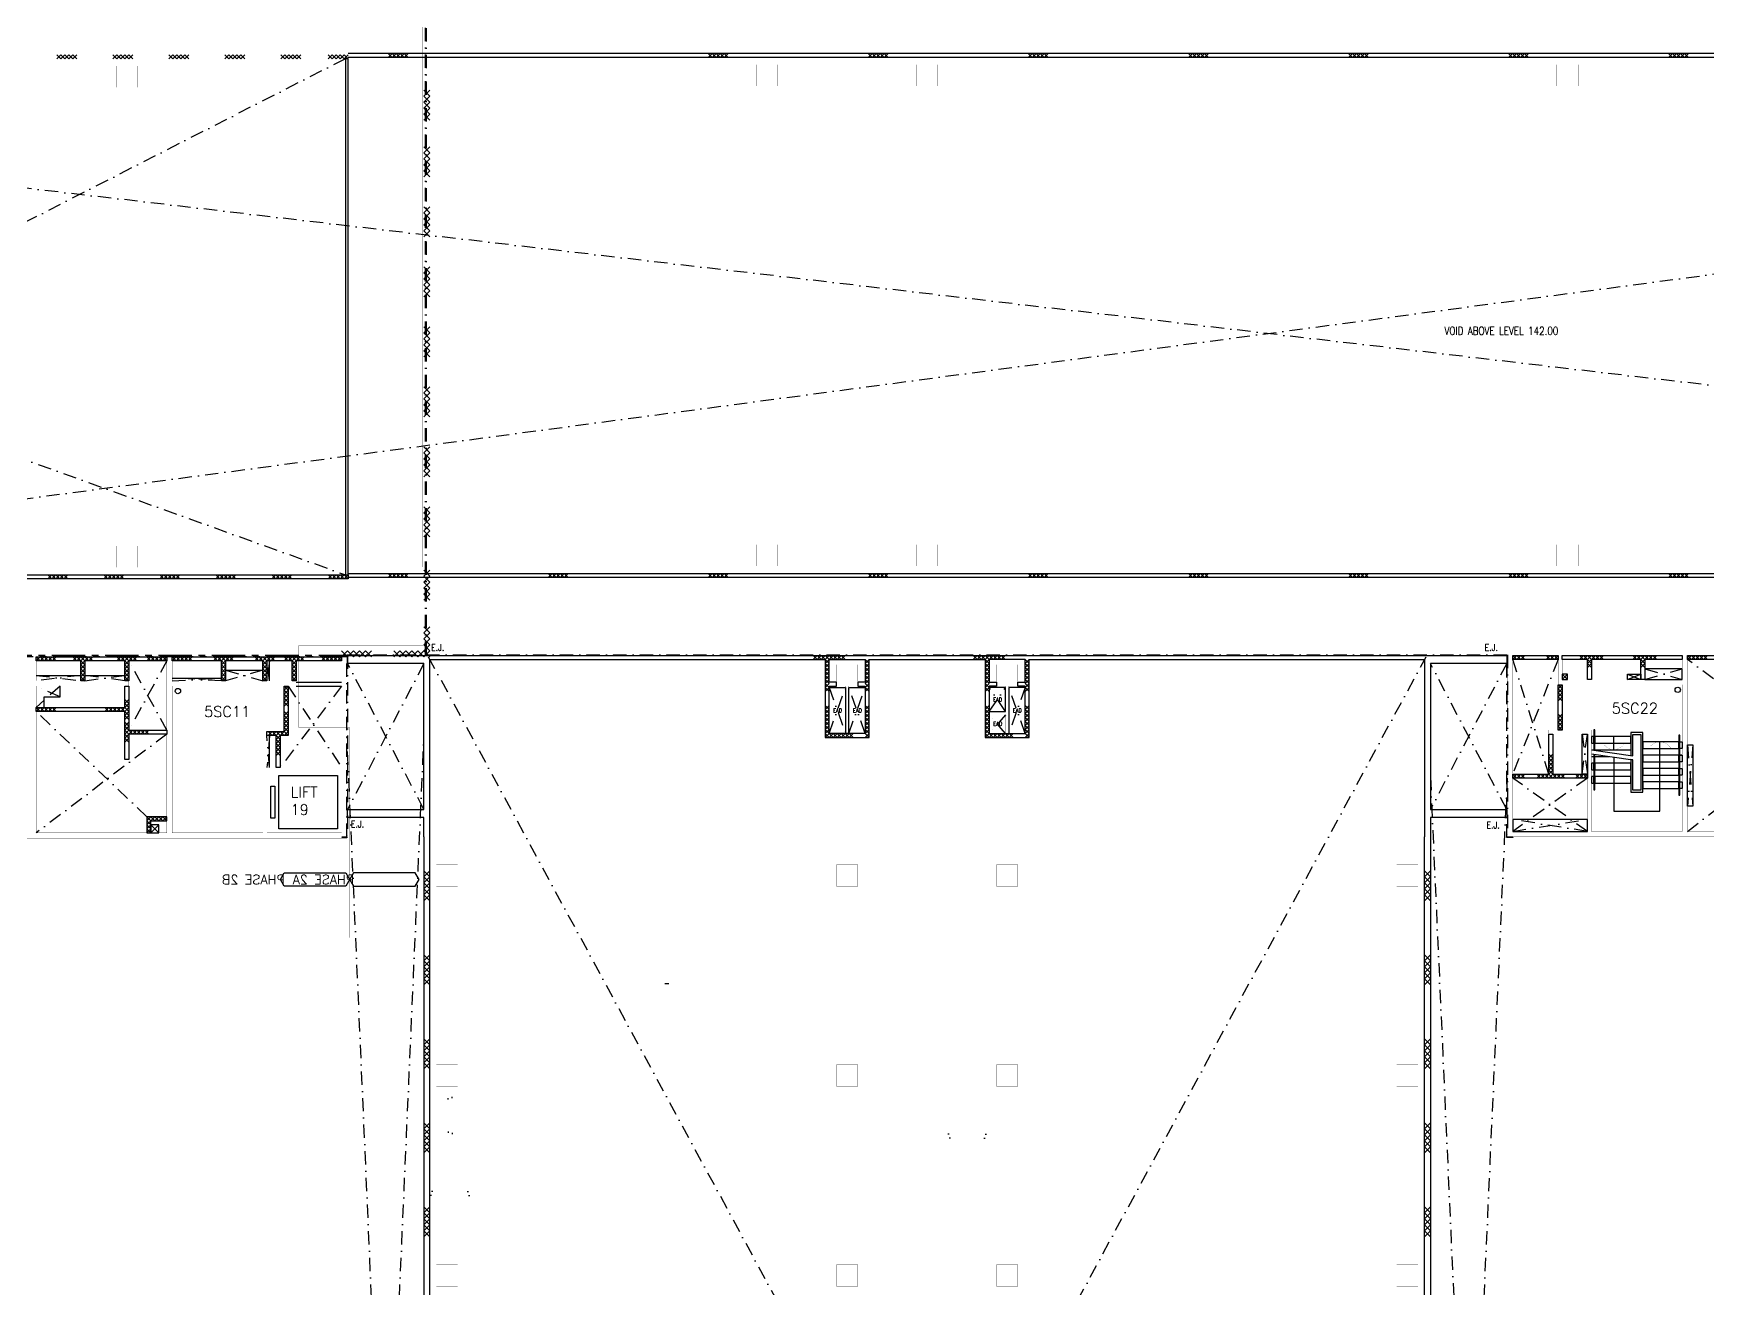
# Model space of a CAD drawing. Extents: x -68523 to 336700, y -113452 to 119396.
# Drawn here: x 74500 to 137250, y -66489 to -19430 of the extents above; entities that cross this region are included whole.
import ezdxf

# ---------------------------------------------------------------- set-up
doc = ezdxf.new("R2010")
doc.units = 0
doc.header["$LTSCALE"] = 1000
doc.header["$MEASUREMENT"] = 0
for name, pattern in [('s4144a$0$CENTER', [2, 1.25, -0.25, 0.25, -0.25]), ('s4144a$0$DASHDOT', [1, 0.5, -0.25, 0, -0.25]), ('s5144a$0$CENTER', [2, 1.25, -0.25, 0.25, -0.25]), ('s5144a$0$DASHDOT', [1, 0.5, -0.25, 0, -0.25])]:
    doc.linetypes.add(name, pattern=pattern)
doc.layers.get('0').update_dxf_attribs({"linetype": 'CONTINUOUS'})
for name, color, linetype in [('s4144a$0$11', 14, 'CONTINUOUS'), ('s4144a$0$22', 7, 'CONTINUOUS'), ('s4144a$0$23', 7, 'CONTINUOUS'), ('s4144a$0$42', 7, 'CONTINUOUS'), ('s4144a$0$48', 2, 'CONTINUOUS'), ('s4144a$0$56', 7, 'CONTINUOUS'), ('s4144a$0$6', 7, 'CONTINUOUS'), ('s4144a$0$7', 7, 'CONTINUOUS'), ('s4144a$0$ROOM-NO', 4, 'CONTINUOUS'), ('s5144a$0$11', 14, 'CONTINUOUS'), ('s5144a$0$17', 14, 'CONTINUOUS'), ('s5144a$0$20', 7, 'CONTINUOUS'), ('s5144a$0$21', 2, 'CONTINUOUS'), ('s5144a$0$22', 7, 'CONTINUOUS'), ('s5144a$0$25', 7, 'CONTINUOUS'), ('s5144a$0$48', 2, 'CONTINUOUS'), ('s5144a$0$56', 7, 'CONTINUOUS'), ('s5144a$0$6', 7, 'CONTINUOUS'), ('s5144a$0$9', 7, 'CONTINUOUS'), ('s5144a$0$ROOM-NO', 4, 'CONTINUOUS')]:
    doc.layers.add(name, color=color, linetype=linetype)
doc.styles.add('s4144a$0$STANDARD', font='SIMPLEX')
doc.styles.add('s5144a$0$STANDARD', font='SIMPLEX')

# ---------------------------------------------------------------- blocks, each defined once
blk = doc.blocks.new('s5144a$0$CHAT15')
at = {"layer": 's5144a$0$22', "color": 14, "linetype": 'Continuous'}
for points in [[(0, 0), (0.15, 0.15), (0.3, 0), (0.45, 0.15), (0.6, 0), (0.75, 0.15)], [(0, 0.15), (0.15, 0), (0.3, 0.15), (0.45, 0), (0.6, 0.15), (0.75, 0)]]:
    blk.add_lwpolyline(points, dxfattribs=at)
blk = doc.blocks.new('s5144a$0$HAT15')
at = {"layer": 's5144a$0$22', "color": 14, "linetype": 'Continuous'}
for p, q in [((0, 0), (0.15, 0.15)), ((0, 0.15), (0.15, 0))]:
    blk.add_line(p, q, dxfattribs=at)
blk = doc.blocks.new('s5144a$0$PHASE2')
at = {"color": 1, "linetype": 'Continuous'}
blk.add_lwpolyline([(-2.6001, 0), (-2.4558, 0.25), (-0.1444, 0.25), (0.1443, -0.25), (2.4556, -0.25), (2.5999, 0), (2.4556, 0.25), (0.1443, 0.25), (-0.1444, -0.25), (-2.4558, -0.25)], close=True, dxfattribs=at)
at = {"color": 1, "linetype": 'Continuous', "style": 's5144a$0$STANDARD'}
for s, p in [('PHASE 2A', (-0.1702, -0.175)), ('PHASE 2B', (2.4297, -0.175))]:
    blk.add_text(s, height=0.35, dxfattribs=at).set_placement(p)
blk = doc.blocks.new('s5144a$0$ARROW')
at = {"layer": 's5144a$0$25', "color": 10, "linetype": 'Continuous', "const_width": 0.005}
blk.add_lwpolyline([(-0.433, 0.25, 0.071801), (-0.238084, 0.077755, 0.141961), (0, 0, 0.141961), (0.238084, 0.077755, 0.071801), (0.433, 0.25)], format="xyb", dxfattribs=at)
blk = doc.blocks.new('s5144a$0$H1200')
at = {"layer": 's5144a$0$22', "color": 14, "linetype": 'Continuous'}
for points in [[(0, 0), (0.15, 0.15), (0.3, 0), (0.45, 0.15), (0.6, 0), (0.75, 0.15), (0.9, 0), (1.05, 0.15), (1.2, 0)], [(0, 0.15), (0.15, 0), (0.3, 0.15), (0.45, 0), (0.6, 0.15), (0.75, 0), (0.9, 0.15), (1.05, 0), (1.2, 0.15)]]:
    blk.add_lwpolyline(points, dxfattribs=at)
blk = doc.blocks.new('s5144a$0$H900')
at = {"layer": 's5144a$0$22', "color": 14, "linetype": 'Continuous'}
for points in [[(0, 0), (0.15, 0.15), (0.3, 0), (0.45, 0.15), (0.6, 0), (0.75, 0.15), (0.9, 0)], [(0, 0.15), (0.15, 0), (0.3, 0.15), (0.45, 0), (0.6, 0.15), (0.75, 0), (0.9, 0.15)]]:
    blk.add_lwpolyline(points, dxfattribs=at)
blk = doc.blocks.new('s5144a')
for p, q in [((98320.9997, -55061.002), (98171, -55061.002)), ((90050.0003, -59399.9998), (90050.0003, -59349.9999)), ((90200, -59349.9999), (90200, -59300)), ((90050.0003, -60599.9974), (90050.0003, -60649.9973)), ((90200, -60649.9973), (90200, -60699.9972)), ((108824.9999, -60700), (108775, -60700)), ((108874.9998, -60849.9997), (108824.9999, -60849.9997)), ((110124.9973, -60849.9997), (110174.9972, -60849.9997)), ((110174.9972, -60700), (110224.9971, -60700)), ((89413.7266, -63000), (89362.00255, -63000)), ((89465.45065, -62844.82785), (89413.7266, -62844.82785)), ((90758.5519, -62844.82785), (90810.27595, -62844.82785)), ((90810.27595, -63000), (90862, -63000))]:
    blk.add_line(p, q)
at = {"color": 1, "linetype": 's5144a$0$CENTER', "const_width": 10}
blk.add_lwpolyline([(86349.9, -53336.9), (86349.9, -45449.9), (84449.9, -45449.9), (84449.9, -42374.9), (89100, -42375), (89096.1, -17850.2)], dxfattribs=at)
blk.add_lwpolyline([(86349.9, -53336.9), (86349.9, -45449.9), (84449.9, -45449.9), (84449.9, -42374.9), (89100, -42375), (89096.1, -17850.2)], dxfattribs=at)
at = {"layer": 's5144a$0$11', "color": 14, "linetype": 's5144a$0$DASHDOT'}
for p, q in [((89136.8, -48524.9), (86274.9, -43049.9)), ((89137, -43049.9), (86275, -48524.9)), ((129725, -43050), (126863, -48525)), ((129724.9, -48525), (126863, -43050)), ((131650, -42900), (129950, -47200)), ((131300, -47200), (129950, -42900)), ((134900, -43250), (136300, -43650)), ((134900, -43650), (136300, -43250)), ((143900, -48400), (136500, -42900)), ((136500, -49350), (144800, -42900)), ((132550, -45700), (132750, -47200)), ((132550, -47200), (132750, -45700)), ((136700.1, -46097.6), (136500, -48400)), ((136500, -46100), (136700, -48400)), ((132750, -47350), (129950, -49350)), ((132750, -49350), (129950, -47350)), ((129950, -49350), (132750, -48900)), ((132750, -49350), (129950, -48900))]:
    blk.add_line(p, q, dxfattribs=at)
at = {"layer": 's5144a$0$11', "color": 2, "linetype": 's5144a$0$DASHDOT'}
for p, q in [((132000, -43450), (131800, -43650)), ((131800, -43450), (132000, -43650)), ((134250, -43650), (134750, -43450)), ((134250, -43450), (134750, -43650))]:
    blk.add_line(p, q, dxfattribs=at)
at = {"layer": 's5144a$0$11', "color": 14, "linetype": 'Continuous', "const_width": 5}
blk.add_lwpolyline([(158250, -49550), (129749.8, -49550), (129750, -42750), (129950, -42750), (129950, -49350), (132750, -49350), (132750, -45700), (131300, -45700), (131300, -45550), (132900, -45550), (132900, -49350), (136300, -49350), (136300, -43850), (131650, -43850), (131650, -42750), (131800, -42750), (131800, -43650), (136300, -43650), (136300, -42750), (136500, -42750), (136500, -49350), (144800, -49350)], dxfattribs=at)
at = {"layer": 's5144a$0$11', "color": 14, "linetype": 'Continuous'}
for points in [[(129950, -42750), (131650, -42750), (131650, -42900), (129950, -42900)], [(131800, -42750), (136300, -42750), (136300, -42900), (134900, -42900), (134900, -43650), (134750, -43650), (134750, -42900), (132900, -42900), (132900, -43650), (132750, -43650), (132750, -42900), (131800, -42900)], [(136500, -42750), (144800, -42750), (144800, -42900), (136500, -42900)], [(131650, -43850), (131800, -43850), (131800, -45550), (131650, -45550)], [(129950, -47200), (131300, -47200), (131300, -45700), (131450, -45700), (131450, -47200), (132750, -47200), (132750, -47350), (129950, -47350)]]:
    blk.add_lwpolyline(points, close=True, dxfattribs=at)
at = {"layer": 's5144a$0$11', "color": 2, "linetype": 'Continuous'}
for points in [[(134900, -43650), (136300, -43650), (136300, -43250), (134900, -43250)], [(131800, -43650), (132000, -43650), (132000, -43450), (131800, -43450)], [(134750, -43650), (134250, -43650), (134250, -43450), (134750, -43450)], [(132750, -47200), (132550, -47200), (132550, -45700), (132750, -45700)], [(136700, -48400), (136500, -48400), (136500, -46100), (136700, -46100)], [(129950, -49350), (132750, -49350), (132750, -48900), (129950, -48900)]]:
    blk.add_lwpolyline(points, close=True, dxfattribs=at)
at = {"layer": 's5144a$0$17', "color": 14, "linetype": 's5144a$0$DASHDOT'}
for p, q in [((89300, -42800), (126638, -111800)), ((89362, -111800), (126700, -42800)), ((89137, -111800), (86250, -45800)), ((86250.2, -111800), (89137, -45800)), ((126863, -47300), (129750, -111800)), ((126863, -111800), (129750, -47300))]:
    blk.add_line(p, q, dxfattribs=at)
at = {"layer": 's5144a$0$20', "linetype": 'Continuous'}
blk.add_line((198775, -39825), (86290, -39825), dxfattribs=at)
at = {"layer": 's5144a$0$20', "color": 3, "linetype": 's5144a$0$DASHDOT'}
for p, q in [((104325, -45675), (104937.5, -43950)), ((104325, -43950), (104937.5, -45675)), ((105062.5, -45675), (105675, -43950)), ((105675, -45675), (105062.5, -43950)), ((110937.5, -44850), (110325, -43950)), ((110325, -44850), (110937.5, -43950)), ((111675, -45675), (111062.5, -43950)), ((111675, -43950), (111062.5, -45675)), ((110937.5, -45675), (110325, -44975)), ((110937.5, -44975), (110325, -45675))]:
    blk.add_line(p, q, dxfattribs=at)
at = {"layer": 's5144a$0$20', "linetype": 'Continuous'}
for points in [[(86290, -39675), (197600, -39675), (197600, -39400), (197750, -39400), (197750, -39675), (198550, -39675), (198550.3, -20325), (86290.1, -20325)], [(198775, -39825), (198775, -20175), (198550, -20175), (198550, -20175), (86290.1, -20175)]]:
    blk.add_lwpolyline(points, dxfattribs=at)
at = {"layer": 's5144a$0$20', "color": 3, "linetype": 'Continuous'}
for points in [[(89137, -49550), (89137, -48825), (86275, -48825), (86275, -48525), (89137, -48525), (89137, -43049.9), (86274.9, -43049.9), (86274.9, -42750), (129725, -42750), (129725, -43050), (126863, -43050), (126863, -48525), (129724.9, -48525), (129724.9, -48825), (126863, -48825), (126863, -49550)], [(89362, -49550), (89362, -42900), (104175, -42900), (104175, -45825), (105825, -45825), (105825, -42900), (110175, -42900), (110174.9, -45824.9), (111824.9, -45824.9), (111825, -42900), (126638, -42900), (126638, -49550)]]:
    blk.add_lwpolyline(points, dxfattribs=at)
for points in [[(105675, -45675), (104325, -45675), (104325, -43900), (104600, -43900), (104600, -43750), (104325, -43750), (104325, -42900), (105675, -42900), (105675, -43750), (105400, -43750), (105400, -43900), (105675, -43900)], [(110324.9, -45674.9), (111675, -45674.9), (111675, -43900), (111400, -43900), (111400, -43750), (111675, -43750), (111675, -42900), (110324.9, -42900), (110325, -43750), (110600, -43750), (110600, -43900), (110325, -43900)]]:
    blk.add_lwpolyline(points, close=True, dxfattribs=at)
at = {"layer": 's5144a$0$20', "color": 2, "linetype": 'Continuous', "const_width": 5}
blk.add_lwpolyline([(104937.5, -45675), (105062.5, -45675), (105062.5, -43900), (104937.5, -43900)], close=True, dxfattribs=at)
at = {"layer": 's5144a$0$20', "color": 3, "linetype": 'Continuous', "const_width": 5}
blk.add_lwpolyline([(111062.5, -45675), (110937.5, -45675), (110937.5, -44975), (110325, -44975), (110325, -44850), (110937.5, -44850), (110937.5, -43900), (111062.5, -43900)], close=True, dxfattribs=at)
for points in [[(86100.2, -72749.8), (86100.2, -49550)], [(86250.2, -72749.8), (86250.2, -49550)], [(129749.8, -72749.8), (129749.8, -49550)], [(129899.8, -72749.8), (129899.8, -49550)]]:
    blk.add_lwpolyline(points, dxfattribs=at)
at = {"layer": 's5144a$0$20', "color": 14, "linetype": 'Continuous'}
for points in [[(89137, -49550), (89137, -111800), (89362, -111800), (89362, -49550)], [(126863, -49550), (126863, -111800), (126638, -111800), (126638, -49550)]]:
    blk.add_lwpolyline(points, dxfattribs=at)
at = {"layer": 's5144a$0$25', "color": 10, "linetype": 'Continuous'}
for p, q in [((133740.6, -46285), (133740.6, -45785)), ((132900.8, -46285), (132990.8, -46285)), ((132900.8, -46285), (134450.4, -46515.6)), ((133030.8, -46285), (134375.3, -46285)), ((132900, -46436.6), (134450.4, -46667.4)), ((132900.8, -46535), (132990.8, -46535)), ((133030.8, -46535), (133561, -46535)), ((136300, -46485), (136210, -46485)), ((136300, -46735), (136210, -46735))]:
    blk.add_line(p, q, dxfattribs=at)
at = {"layer": 's5144a$0$25', "color": 2, "linetype": 'Continuous'}
for points in [[(104325, -43950), (104937.5, -43950), (104937.5, -45675), (104325, -45675)], [(105062.5, -43950), (105675, -43950), (105675, -45675), (105062.5, -45675)], [(110937.5, -43950), (110325, -43950), (110325, -44850), (110937.5, -44850)], [(111675, -43950), (111062.5, -43950), (111062.5, -45675), (111675, -45675)]]:
    blk.add_lwpolyline(points, close=True, dxfattribs=at)
at = {"layer": 's5144a$0$25', "color": 10, "linetype": 'Continuous'}
for points in [[(132900.8, -46035), (132990.8, -46035), (132990.8, -45785), (132900.8, -45785)], [(133030.8, -46035), (134375.4, -46035), (134375.4, -45785), (133030.8, -45785)], [(134375.4, -46504.4), (134450.4, -46515.6), (134450, -45720), (134750.4, -45720), (134750.4, -47800), (134450.4, -47800), (134450.4, -46667.4), (134375.4, -46656.2), (134375.4, -47875), (134825.4, -47875), (134825.4, -45645), (134375, -45645)], [(136210, -45735), (136170, -45735), (136170, -47985), (136210, -47985)], [(134825.4, -46235), (136170, -46235), (136170, -45985), (134825.4, -45985)], [(136300, -46235), (136210, -46235), (136210, -45985), (136300, -45985)], [(132900.8, -47035), (132990.8, -47035), (132990.8, -46785), (132900.8, -46785)], [(133030.8, -47035), (134375.4, -47035), (134375.4, -46785), (133030.8, -46785)], [(134825.4, -46735), (136170, -46735), (136170, -46485), (134825.4, -46485)], [(134825.4, -47235), (136170, -47235), (136170, -46985), (134825.4, -46985)], [(136300, -46735), (136210, -46735), (136210, -46485), (136300, -46485)], [(136300, -47235), (136210, -47235), (136210, -46985), (136300, -46985)], [(132900.8, -47535), (132990.8, -47535), (132990.8, -47285), (132900.8, -47285)], [(133030.8, -47535), (134375.4, -47535), (134375.4, -47285), (133030.8, -47285)], [(134825.4, -47735), (136170, -47735), (136170, -47485), (134825.4, -47485)], [(136300, -47735), (136210, -47735), (136210, -47485), (136300, -47485)]]:
    blk.add_lwpolyline(points, close=True, dxfattribs=at)
for points in [[(133030.8, -46305), (133030.8, -45535), (132990.8, -45535), (132990.8, -46298.8)], [(133740.6, -46561.7), (133740.6, -48585), (135460.2, -48585), (135460.2, -45985)], [(132990.8, -46450.6), (132990.8, -47785), (133030, -47785), (133030, -46456.6)]]:
    blk.add_lwpolyline(points, dxfattribs=at)
at = {"layer": 's5144a$0$48', "color": 14, "linetype": 's5144a$0$DASHDOT'}
for p, q in [((197600, -39675), (32325.1, -20325)), ((53175, -39675), (198550.3, -20325))]:
    blk.add_line(p, q, dxfattribs=at)
at = {"layer": 's5144a$0$56', "color": 1, "linetype": 'Continuous'}
blk.add_circle((136133.1, -44041.7), 100, dxfattribs=at)
at = {"layer": 's5144a$0$6', "color": 2, "linetype": 'Continuous', "const_width": 5}
for points in [[(89600.1, -21399.9), (90400.1, -21399.9), (90400.1, -20599.9), (89600.1, -20599.9)], [(95600.1, -21399.9), (96400.1, -21399.9), (96400.1, -20599.9), (95600.1, -20599.9)], [(101600.1, -21399.9), (102400.1, -21399.9), (102400.1, -20599.9), (101600.1, -20599.9)], [(107600.1, -21399.9), (108400.1, -21399.9), (108400.1, -20599.9), (107600.1, -20599.9)], [(113600.1, -21399.9), (114400.1, -21399.9), (114400.1, -20599.9), (113600.1, -20599.9)], [(119600.1, -21399.9), (120400.1, -21399.9), (120400.1, -20599.9), (119600.1, -20599.9)], [(125600.1, -21399.9), (126400.1, -21399.9), (126400.1, -20599.9), (125600.1, -20599.9)], [(131600.1, -21399.9), (132400.1, -21399.9), (132400.1, -20599.9), (131600.1, -20599.9)], [(89600.1, -39399.9), (90400.1, -39399.9), (90400.1, -38599.9), (89600.1, -38599.9)], [(89600.1, -39449.9015), (90400.1, -39449.9015), (90400.1, -38649.9015), (89600.1, -38649.9015)], [(95600.1, -39399.9), (96400.1, -39399.9), (96400.1, -38599.9), (95600.1, -38599.9)], [(101600.1, -39399.9), (102400.1, -39399.9), (102400.1, -38599.9), (101600.1, -38599.9)], [(107600.1, -39399.9), (108400.1, -39399.9), (108400.1, -38599.9), (107600.1, -38599.9)], [(113600.1, -39399.9), (114400.1, -39399.9), (114400.1, -38599.9), (113600.1, -38599.9)], [(119600.1, -39399.9), (120400.1, -39399.9), (120400.1, -38599.9), (119600.1, -38599.9)], [(125600.1, -39399.9), (126400.1, -39399.9), (126400.1, -38599.9), (125600.1, -38599.9)], [(131600.1, -39399.9), (132400.1, -39399.9), (132400.1, -38599.9), (131600.1, -38599.9)]]:
    blk.add_lwpolyline(points, close=True, dxfattribs=at)
at = {"layer": 's5144a$0$6', "color": 3, "linetype": 'Continuous', "const_width": 5}
for points in [[(89600, -43900), (90400, -43900), (90400, -43100), (89600, -43100)], [(104600, -43900), (105400, -43900), (105400, -43100), (104600, -43100)], [(110600, -43900), (111400, -43900), (111400, -43100), (110600, -43100)], [(125600, -43900), (126400, -43900), (126400, -43100), (125600, -43100)], [(89600, -51400), (90400, -51400), (90400, -50600), (89600, -50600)], [(104600, -51400), (105400, -51400), (105400, -50600), (104600, -50600)], [(110600, -51400), (111400, -51400), (111400, -50600), (110600, -50600)], [(125600, -51400), (126400, -51400), (126400, -50600), (125600, -50600)], [(89600, -58900), (90400, -58900), (90400, -58100), (89600, -58100)], [(104600, -58900), (105400, -58900), (105400, -58100), (104600, -58100)], [(110600, -58900), (111400, -58900), (111400, -58100), (110600, -58100)], [(125600, -58900), (126400, -58900), (126400, -58100), (125600, -58100)], [(89600, -66400), (90400, -66400), (90400, -65600), (89600, -65600)], [(104600, -66400), (105400, -66400), (105400, -65600), (104600, -65600)], [(110600, -66400), (111400, -66400), (111400, -65600), (110600, -65600)], [(125600, -66400), (126400, -66400), (126400, -65600), (125600, -65600)]]:
    blk.add_lwpolyline(points, close=True, dxfattribs=at)
at = {"layer": 's5144a$0$9', "color": 1, "linetype": 's5144a$0$DASHDOT'}
for points in [[(89200, -42725), (89200, -18049.9), (89225, -18049.9), (89225, -18199.9), (126775, -18200), (126775, -18050), (126800.3, -18050), (126800.3, -18224.8), (89225, -18224.9), (89225, -42725)], [(89225, -42725), (129749.8, -42725), (129749.8, -49550), (129949.8, -49550), (129949.8, -49575), (129724.8, -49575), (129724.8, -42750), (86275, -42750), (86275, -49575), (86075, -49575), (86075, -49550), (86249.9, -49550), (86249.9, -42725), (89200, -42725)]]:
    blk.add_lwpolyline(points, dxfattribs=at)
at = {"xscale": 999.9979999999999, "yscale": 999.9979999999999, "zscale": 1000}
for name, p in [('s5144a$0$CHAT15', (87790, -20325)), ('s5144a$0$CHAT15', (87790, -20325)), ('s5144a$0$CHAT15', (99790, -20325)), ('s5144a$0$CHAT15', (99790, -20325)), ('s5144a$0$CHAT15', (105790, -20325)), ('s5144a$0$CHAT15', (105790, -20325)), ('s5144a$0$CHAT15', (111790, -20325)), ('s5144a$0$CHAT15', (111790, -20325)), ('s5144a$0$CHAT15', (117790, -20325)), ('s5144a$0$CHAT15', (117790, -20325)), ('s5144a$0$CHAT15', (123790, -20325)), ('s5144a$0$CHAT15', (123790, -20325)), ('s5144a$0$CHAT15', (129790, -20325)), ('s5144a$0$CHAT15', (129790, -20325)), ('s5144a$0$CHAT15', (135790, -20325)), ('s5144a$0$CHAT15', (135790, -20325)), ('s5144a$0$CHAT15', (87790, -39825)), ('s5144a$0$CHAT15', (87790, -39825)), ('s5144a$0$CHAT15', (93790, -39825)), ('s5144a$0$CHAT15', (93790, -39825)), ('s5144a$0$CHAT15', (99790, -39825)), ('s5144a$0$CHAT15', (99790, -39825)), ('s5144a$0$CHAT15', (105790, -39825)), ('s5144a$0$CHAT15', (105790, -39825)), ('s5144a$0$CHAT15', (111790, -39825)), ('s5144a$0$CHAT15', (111790, -39825)), ('s5144a$0$CHAT15', (117790, -39825)), ('s5144a$0$CHAT15', (117790, -39825)), ('s5144a$0$CHAT15', (123790, -39825)), ('s5144a$0$CHAT15', (123790, -39825)), ('s5144a$0$CHAT15', (129790, -39825)), ('s5144a$0$CHAT15', (129790, -39825)), ('s5144a$0$CHAT15', (135790, -39825)), ('s5144a$0$CHAT15', (135790, -39825)), ('s5144a$0$H1200', (103725, -42900)), ('s5144a$0$H1200', (103725, -42900)), ('s5144a$0$H1200', (109725, -42900)), ('s5144a$0$H1200', (109725, -42900)), ('s5144a$0$HAT15', (129950, -42900)), ('s5144a$0$HAT15', (129950, -42900)), ('s5144a$0$HAT15', (130100, -42900)), ('s5144a$0$HAT15', (130100, -42900)), ('s5144a$0$HAT15', (130250, -42900)), ('s5144a$0$HAT15', (130250, -42900)), ('s5144a$0$HAT15', (131200, -42900)), ('s5144a$0$HAT15', (131200, -42900)), ('s5144a$0$HAT15', (131350, -42900)), ('s5144a$0$HAT15', (131350, -42900)), ('s5144a$0$HAT15', (131500, -42900)), ('s5144a$0$HAT15', (131500, -42900)), ('s5144a$0$HAT15', (132450, -42900)), ('s5144a$0$HAT15', (132450, -42900)), ('s5144a$0$HAT15', (132600, -42900)), ('s5144a$0$HAT15', (132600, -42900)), ('s5144a$0$HAT15', (132750, -42900)), ('s5144a$0$HAT15', (132750, -42900)), ('s5144a$0$HAT15', (132750, -43050)), ('s5144a$0$HAT15', (132750, -43050)), ('s5144a$0$HAT15', (132750, -43200)), ('s5144a$0$HAT15', (132750, -43200)), ('s5144a$0$HAT15', (132900, -42900)), ('s5144a$0$HAT15', (132900, -42900)), ('s5144a$0$HAT15', (133050, -42900)), ('s5144a$0$HAT15', (133050, -42900)), ('s5144a$0$HAT15', (133200, -42900)), ('s5144a$0$HAT15', (133200, -42900)), ('s5144a$0$HAT15', (134450, -42900)), ('s5144a$0$HAT15', (134450, -42900)), ('s5144a$0$HAT15', (134600, -42900)), ('s5144a$0$HAT15', (134600, -42900)), ('s5144a$0$HAT15', (134750, -42900)), ('s5144a$0$HAT15', (134750, -42900)), ('s5144a$0$HAT15', (134750, -43050)), ('s5144a$0$HAT15', (134750, -43050)), ('s5144a$0$HAT15', (134750, -43200)), ('s5144a$0$HAT15', (134750, -43200)), ('s5144a$0$HAT15', (134900, -42900)), ('s5144a$0$HAT15', (134900, -42900)), ('s5144a$0$HAT15', (135050, -42900)), ('s5144a$0$HAT15', (135050, -42900)), ('s5144a$0$HAT15', (135200, -42900)), ('s5144a$0$HAT15', (135200, -42900)), ('s5144a$0$HAT15', (136500, -42900)), ('s5144a$0$HAT15', (136500, -42900)), ('s5144a$0$HAT15', (136650, -42900)), ('s5144a$0$HAT15', (136650, -42900)), ('s5144a$0$HAT15', (136800, -42900)), ('s5144a$0$HAT15', (136800, -42900)), ('s5144a$0$HAT15', (136950, -42900)), ('s5144a$0$HAT15', (136950, -42900)), ('s5144a$0$HAT15', (137100, -42900)), ('s5144a$0$HAT15', (137100, -42900)), ('s5144a$0$HAT15', (131650, -44000)), ('s5144a$0$HAT15', (131650, -44000)), ('s5144a$0$HAT15', (131650, -44150)), ('s5144a$0$HAT15', (131650, -44150)), ('s5144a$0$HAT15', (131650, -44300)), ('s5144a$0$HAT15', (131650, -44300)), ('s5144a$0$HAT15', (131650, -44450)), ('s5144a$0$HAT15', (131650, -44450)), ('s5144a$0$HAT15', (131650, -45100)), ('s5144a$0$HAT15', (131650, -45100)), ('s5144a$0$HAT15', (131650, -45250)), ('s5144a$0$HAT15', (131650, -45250)), ('s5144a$0$H900', (104325, -45825)), ('s5144a$0$H900', (104325, -45825)), ('s5144a$0$H900', (110324.9, -45824.9)), ('s5144a$0$H900', (110324.9, -45824.9)), ('s5144a$0$HAT15', (131650, -45400)), ('s5144a$0$HAT15', (131650, -45400)), ('s5144a$0$HAT15', (131650, -45550)), ('s5144a$0$HAT15', (131650, -45550)), ('s5144a$0$ARROW', (133740.6, -46285)), ('s5144a$0$ARROW', (133740.6, -46285)), ('s5144a$0$HAT15', (131300, -46600)), ('s5144a$0$HAT15', (131300, -46600)), ('s5144a$0$HAT15', (131300, -46750)), ('s5144a$0$HAT15', (131300, -46750)), ('s5144a$0$HAT15', (131300, -46900)), ('s5144a$0$HAT15', (131300, -46900)), ('s5144a$0$HAT15', (131300, -47050)), ('s5144a$0$HAT15', (131300, -47050)), ('s5144a$0$HAT15', (131300, -47200)), ('s5144a$0$HAT15', (131300, -47200)), ('s5144a$0$HAT15', (129950, -47350)), ('s5144a$0$HAT15', (129950, -47350)), ('s5144a$0$HAT15', (130100, -47350)), ('s5144a$0$HAT15', (130100, -47350)), ('s5144a$0$HAT15', (130250, -47350)), ('s5144a$0$HAT15', (130250, -47350)), ('s5144a$0$HAT15', (130850, -47350)), ('s5144a$0$HAT15', (130850, -47350)), ('s5144a$0$HAT15', (131000, -47350)), ('s5144a$0$HAT15', (131000, -47350)), ('s5144a$0$HAT15', (131150, -47350)), ('s5144a$0$HAT15', (131150, -47350)), ('s5144a$0$HAT15', (131300, -47350)), ('s5144a$0$HAT15', (131300, -47350)), ('s5144a$0$HAT15', (131450, -47350)), ('s5144a$0$HAT15', (131450, -47350)), ('s5144a$0$HAT15', (131600, -47350)), ('s5144a$0$HAT15', (131600, -47350)), ('s5144a$0$HAT15', (131750, -47350)), ('s5144a$0$HAT15', (131750, -47350)), ('s5144a$0$HAT15', (132300, -47350)), ('s5144a$0$HAT15', (132300, -47350)), ('s5144a$0$HAT15', (132450, -47350)), ('s5144a$0$HAT15', (132450, -47350)), ('s5144a$0$HAT15', (132600, -47350)), ('s5144a$0$HAT15', (132600, -47350))]:
    blk.add_blockref(name, p, dxfattribs=at)
at = {"zscale": 1000}
for name, p, xscale, yscale, rotation in [('s5144a$0$CHAT15', (89362.5, -27050.0015), 1499.997, 1499.997, 90), ('s5144a$0$CHAT15', (89362.5, -29300.0015), 1499.997, 1499.997, 90), ('s5144a$0$CHAT15', (89362.5, -31550.0015), 1499.997, 1499.997, 90), ('s5144a$0$CHAT15', (89362.5, -33800.0015), 1499.997, 1499.997, 90), ('s5144a$0$CHAT15', (89362.5, -36050.0015), 1499.997, 1499.997, 90), ('s5144a$0$CHAT15', (89362.5, -38300.0015), 1499.997, 1499.997, 90), ('s5144a$0$H1200', (104175, -42900), 999.9979999999999, 999.9979999999999, 270), ('s5144a$0$H1200', (104175, -42900), 999.9979999999999, 999.9979999999999, 270), ('s5144a$0$H1200', (105675, -42900), 999.9979999999999, 999.9979999999999, 270), ('s5144a$0$H1200', (105675, -42900), 999.9979999999999, 999.9979999999999, 270), ('s5144a$0$H1200', (110175, -42900), 999.9979999999999, 999.9979999999999, 270), ('s5144a$0$H1200', (110175, -42900), 999.9979999999999, 999.9979999999999, 270), ('s5144a$0$H1200', (111675, -42900), 999.9979999999999, 999.9979999999999, 270), ('s5144a$0$H1200', (111675, -42900), 999.9979999999999, 999.9979999999999, 270), ('s5144a$0$H1200', (104325, -45825), 999.9979999999999, 999.9979999999999, 90), ('s5144a$0$H1200', (104325, -45825), 999.9979999999999, 999.9979999999999, 90), ('s5144a$0$H1200', (105825, -45825), 999.9979999999999, 999.9979999999999, 90), ('s5144a$0$H1200', (105825, -45825), 999.9979999999999, 999.9979999999999, 90), ('s5144a$0$H1200', (110324.9, -45824.9), 999.9979999999999, 999.9979999999999, 90), ('s5144a$0$H1200', (110324.9, -45824.9), 999.9979999999999, 999.9979999999999, 90), ('s5144a$0$H1200', (111824.9, -45824.9), 999.9979999999999, 999.9979999999999, 90), ('s5144a$0$H1200', (111824.9, -45824.9), 999.9979999999999, 999.9979999999999, 90), ('s5144a$0$ARROW', (135460.2, -45985), 999.9979999999999, 999.9979999999999, 180), ('s5144a$0$ARROW', (135460.2, -45985), 999.9979999999999, 999.9979999999999, 180), ('s5144a$0$CHAT15', (89362, -51950), 1499.997, 1499.997, 90), ('s5144a$0$CHAT15', (89362, -51950), 1499.997, 1499.997, 90), ('s5144a$0$CHAT15', (126863, -51950), 1499.997, 1499.997, 90), ('s5144a$0$CHAT15', (126863, -51950), 1499.997, 1499.997, 90), ('s5144a$0$PHASE2', (86353.1, -51157.6), 999.9979999999999, -999.9979999999999, 180), ('s5144a$0$PHASE2', (86353.1, -51157.6), 999.9979999999999, -999.9979999999999, 180), ('s5144a$0$CHAT15', (89362, -55100), 1499.997, 1499.997, 90), ('s5144a$0$CHAT15', (89362, -55100), 1499.997, 1499.997, 90), ('s5144a$0$CHAT15', (126863, -55100), 1499.997, 1499.997, 90), ('s5144a$0$CHAT15', (126863, -55100), 1499.997, 1499.997, 90), ('s5144a$0$CHAT15', (89362, -58250), 1499.997, 1499.997, 90), ('s5144a$0$CHAT15', (89362, -58250), 1499.997, 1499.997, 90), ('s5144a$0$CHAT15', (126863, -58250), 1499.997, 1499.997, 90), ('s5144a$0$CHAT15', (126863, -58250), 1499.997, 1499.997, 90), ('s5144a$0$CHAT15', (89362, -61400), 1499.997, 1499.997, 90), ('s5144a$0$CHAT15', (89362, -61400), 1499.997, 1499.997, 90), ('s5144a$0$CHAT15', (126863, -61400), 1499.997, 1499.997, 90), ('s5144a$0$CHAT15', (126863, -61400), 1499.997, 1499.997, 90), ('s5144a$0$CHAT15', (89362, -64550), 1499.997, 1499.997, 90), ('s5144a$0$CHAT15', (89362, -64550), 1499.997, 1499.997, 90), ('s5144a$0$CHAT15', (126863, -64550), 1499.997, 1499.997, 90), ('s5144a$0$CHAT15', (126863, -64550), 1499.997, 1499.997, 90)]:
    blk.add_blockref(name, p, dxfattribs=dict(at, xscale=xscale, yscale=yscale, rotation=rotation))
at = {"layer": 's5144a$0$21', "color": 3, "linetype": 'Continuous', "style": 's5144a$0$STANDARD', "width": 0.8}
for p in [(110472.5, -44481.8), (104472.5, -44887.5), (105220.6, -44889.4), (111210, -44887.5), (110479.8, -45389.3)]:
    blk.add_text('EAD', height=150, dxfattribs=at).set_placement(p)
at = {"layer": 's5144a$0$48', "color": 15, "linetype": 'Continuous', "style": 's5144a$0$STANDARD', "width": 0.8}
blk.add_text('VOID ABOVE LEVEL 142.00', height=300, dxfattribs=at).set_placement((127388.7, -30729.5))
at = {"layer": 's5144a$0$9', "color": 2, "linetype": 'Continuous', "style": 's5144a$0$STANDARD', "width": 0.84}
for p in [(89404.6, -42580.6), (128896.5, -42581.5), (86396.3, -49200.2), (128967.3, -49235.2)]:
    blk.add_text('E.J.', height=250, dxfattribs=at).set_placement(p)
at = {"layer": 's5144a$0$ROOM-NO', "style": 's5144a$0$STANDARD'}
blk.add_text('5SC22 ', height=400, dxfattribs=at).set_placement((133661.14948, -44932.88905))
blk = doc.blocks.new('s4144a$0$CHAT15')
at = {"layer": 's4144a$0$22', "color": 14, "linetype": 'Continuous'}
for points in [[(0, 0), (0.15, 0.15), (0.3, 0), (0.45, 0.15), (0.6, 0), (0.75, 0.15)], [(0, 0.15), (0.15, 0), (0.3, 0.15), (0.45, 0), (0.6, 0.15), (0.75, 0)]]:
    blk.add_lwpolyline(points, dxfattribs=at)

msp = doc.modelspace()

# ---------------------------------------------------------------- linework, layer by layer
at = {"layer": 's4144a$0$11', "color": 14, "linetype": 's4144a$0$DASHDOT'}
for p, q in [((79499.9, -42949.9), (78074.9, -45549.9)), ((79499.9, -45549.9), (78074.9, -42949.9)), ((83349.9, -42949.9), (83249.9, -43699.9)), ((83349.9, -43699.9), (83249.9, -42949.9)), ((76274.9, -43499.9), (74599.9, -43699.9)), ((74599.9, -43499.9), (76274.9, -43699.9)), ((75499.9, -44299.9), (74599.9, -43899.9)), ((75499.9, -43899.9), (75049.8, -44299.9)), ((76424.9, -43699.9), (77924.9, -43499.9)), ((77924.9, -43699.9), (76424.9, -43499.9)), ((79699.9, -43699.9), (81549.9, -43599.9)), ((81549.9, -43699.9), (79699.9, -43599.9)), ((81699.9, -43299.9), (83099.9, -43699.9)), ((83099.9, -43299.9), (81699.9, -43699.9)), ((86049.9, -43899.9), (83748.5, -46949.9)), ((84049.9, -43899.9), (86049.9, -46949.9)), ((74599.9, -44699.9), (74899.9, -44433.2)), ((78749.9, -48799.9), (74599.9, -44849.9)), ((79499.9, -45699.9), (74599.9, -49399.9)), ((83349.9, -46949.9), (83248.5, -45749.9)), ((83348.5, -45749.9), (83249.9, -46949.9)), ((79199.9, -49099.9), (78899.9, -49399.9)), ((78899.9, -49099.9), (79199.9, -49399.9))]:
    msp.add_line(p, q, dxfattribs=at)
at = {"layer": 's4144a$0$11', "color": 14, "linetype": 'Continuous'}
for p, q in [((83349.9, -43699.9), (83349.9, -42949.9)), ((74599.9, -43499.9), (76274.9, -43499.9)), ((76424.9, -43499.9), (77924.9, -43499.9)), ((79699.9, -43599.9), (81549.9, -43599.9)), ((81699.9, -43299.9), (83099.9, -43299.9)), ((83349.9, -46949.9), (83348.5, -45749.9))]:
    msp.add_line(p, q, dxfattribs=at)
at = {"layer": 's4144a$0$11', "color": 1}
for p, q in [((84349.9, -43749.9), (86049.9, -43749.9)), ((84349.9, -43899.9), (86049.9, -43899.9))]:
    msp.add_line(p, q, dxfattribs=at)
at = {"layer": 's4144a$0$11', "color": 14, "linetype": 'Continuous', "const_width": 5}
msp.add_lwpolyline([(74399.9, -42799.9), (74599.9, -42799.9), (74599.9, -43699.9), (78074.9, -43699.9), (78074.9, -43899.9), (74599.9, -43899.9), (74599.9, -49399.9), (79499.9, -49399.9), (79499.9, -42799.9), (79699.9, -42799.9), (79699.9, -43699.9), (84349.9, -43699.9), (84349.9, -43899.9), (79699.9, -43899.9), (79699.9, -49399.9), (83099.9, -49399.9), (83099.9, -45599.9), (83249.9, -45599.9), (83249.9, -46949.9), (86049.9, -46949.9), (86049.9, -42799.9), (86249.9, -42799.9), (86249.9, -49599.9), (59249.9, -49599.9)], dxfattribs=at)
at = {"layer": 's4144a$0$11', "color": 14, "linetype": 'Continuous'}
for points in [[(74599.9, -42799.9), (79499.9, -42799.9), (79499.9, -42949.9), (78074.9, -42949.9), (78074.9, -43699.9), (77924.9, -43699.9), (77924.9, -42949.9), (76424.9, -42949.9), (76424.9, -43699.9), (76274.9, -43699.9), (76274.9, -42949.9), (74599.9, -42949.9)], [(79699.9, -42799.9), (86049.9, -42799.9), (86049.9, -42949.9), (84349.9, -42949.9), (84349.9, -43699.9), (84199.9, -43699.9), (84199.9, -42949.9), (83249.9, -42949.9), (83249.9, -43699.9), (83099.9, -43699.9), (83099.9, -42949.9), (81699.9, -42949.9), (81699.9, -43699.9), (81549.9, -43699.9), (81549.9, -42949.9), (79699.9, -42949.9)], [(74599.9, -44699.9), (77924.9, -44699.9), (77924.9, -43899.9), (78074.9, -43899.9), (78074.9, -45549.9), (79499.9, -45549.9), (79499.9, -45699.9), (78074.9, -45699.9), (78074.9, -46649.9), (77924.9, -46649.9), (77924.9, -44849.9), (74599.9, -44849.9)], [(83248.5, -45599.9), (83899.9, -45599.9), (83899.9, -43899.9), (84049.9, -43899.9), (84049.9, -45749.9), (83748.5, -45749.9), (83748.5, -46949.9), (83599.9, -46949.9), (83599.9, -45749.9), (83248.5, -45749.9)], [(79499.9, -48799.9), (78749.9, -48799.9), (78749.9, -49399.9), (78899.9, -49399.9), (78899.9, -48949.9), (79499.9, -48949.9)], [(78899.9, -49399.9), (79199.9, -49399.9), (79199.9, -49099.9), (78899.9, -49099.9)]]:
    msp.add_lwpolyline(points, close=True, dxfattribs=at)
msp.add_lwpolyline([(74899.9, -44699.9), (74899.9, -44299.9), (75499.9, -44299.9), (75499.9, -43899.9)], dxfattribs=at)
at = {"layer": 's4144a$0$11', "color": 14, "linetype": 'Continuous', "const_width": 5}
msp.add_lwpolyline([(86049.9, -47099.9), (83249.9, -47099.9), (83249.9, -49399.9), (86049.9, -49399.9)], close=True, dxfattribs=at)
at = {"layer": 's4144a$0$22', "color": 14, "linetype": 'Continuous'}
for points in [[(78749.9, -48799.9), (78899.9, -48949.9), (78749.9, -49099.9), (78899.9, -49249.9), (78749.9, -49399.9)], [(78899.9, -48799.9), (78749.9, -48949.9), (78899.9, -49099.9), (78749.9, -49249.9), (78899.9, -49399.9)], [(78899.9, -48949.9), (79049.9, -48799.9), (79199.9, -48949.9), (79349.9, -48799.9), (79499.9, -48949.9)], [(78899.9, -48799.9), (79049.9, -48949.9), (79199.9, -48799.9), (79349.9, -48949.9), (79499.9, -48799.9)]]:
    msp.add_lwpolyline(points, dxfattribs=at)
at = {"layer": 's4144a$0$23', "color": 11, "linetype": 's4144a$0$DASHDOT'}
for p, q in [((32325.1, -20375), (86190, -39725)), ((86190, -20374.9), (48337.5, -39725))]:
    msp.add_line(p, q, dxfattribs=at)
at = {"layer": 's4144a$0$42', "color": 14, "linetype": 'Continuous'}
for points in [[(83399.9, -47649.9), (83549.9, -47649.9), (83549.9, -48849.9), (83399.9, -48849.9)], [(83699.9, -47249.9), (85899.9, -47249.9), (85899.9, -49249.9), (83699.9, -49249.9)]]:
    msp.add_lwpolyline(points, close=True, dxfattribs=at)
at = {"layer": 's4144a$0$48', "color": 11, "linetype": 'Continuous'}
msp.add_lwpolyline([(86290.1, -20374.9), (86190, -20374.9), (86190, -39725), (86290.1, -39725)], close=True, dxfattribs=at)
at = {"layer": 's4144a$0$48', "color": 14, "linetype": 'Continuous'}
msp.add_lwpolyline([(53175, -42800), (53175, -39725), (86290, -39725), (86290, -39875), (53325, -39875), (53325, -42800)], dxfattribs=at)
at = {"layer": 's4144a$0$56', "color": 1, "linetype": 'Continuous'}
msp.add_circle((79915.3, -44087), 100, dxfattribs=at)
at = {"layer": 's4144a$0$6', "color": 2, "linetype": 'Continuous', "const_width": 5}
for points in [[(77600.1, -21449.9), (78400.1, -21449.9), (78400.1, -20649.9), (77600.1, -20649.9)], [(83600.1, -21449.9), (84400.1, -21449.9), (84400.1, -20649.9), (83600.1, -20649.9)], [(89600.1, -21449.9), (90400.1, -21449.9), (90400.1, -20649.9), (89600.1, -20649.9)], [(77600.1, -39449.9), (78400.1, -39449.9), (78400.1, -38649.9), (77600.1, -38649.9)], [(83600.1, -39449.9), (84400.1, -39449.9), (84400.1, -38649.9), (83600.1, -38649.9)], [(89600.1, -39449.9), (90400.1, -39449.9), (90400.1, -38649.9), (89600.1, -38649.9)]]:
    msp.add_lwpolyline(points, close=True, dxfattribs=at)
at = {"layer": 's4144a$0$7', "color": 1, "linetype": 's4144a$0$CENTER'}
for points in [[(59190, -49599.9), (59190, -42740), (86250, -42740)], [(59240, -49599.9), (59240, -42790), (86250, -42790)]]:
    msp.add_lwpolyline(points, dxfattribs=at)

# ---------------------------------------------------------------- block references
msp.add_blockref('s5144a', (0, 0))
at = {"zscale": 1000}
for p, xscale, yscale, rotation in [((76125, -20224.9), 999.9979999999999, 999.9979999999999, 180), ((78225, -20224.9), 999.9979999999999, 999.9979999999999, 180), ((80325, -20224.9), 999.9979999999999, 999.9979999999999, 180), ((82425, -20224.9), 999.9979999999999, 999.9979999999999, 180), ((84525, -20224.9), 999.9979999999999, 999.9979999999999, 180), ((86290.1, -20225), 999.9979999999999, 999.9979999999999, 180), ((89362.5, -22675), 1499.997, 1499.997, 90), ((89362.5, -24800), 1499.997, 1499.997, 90), ((89362.5, -27050), 1499.997, 1499.997, 90), ((89362.5, -29300), 1499.997, 1499.997, 90), ((89362.5, -31550), 1499.997, 1499.997, 90), ((89362.5, -33800), 1499.997, 1499.997, 90), ((89362.5, -36050), 1499.997, 1499.997, 90), ((89362.5, -38300), 1499.997, 1499.997, 90), ((75790.1, -39725), 999.9979999999999, 999.9979999999999, 180), ((77890.1, -39725), 999.9979999999999, 999.9979999999999, 180), ((79990.1, -39725), 999.9979999999999, 999.9979999999999, 180), ((82090.1, -39725), 999.9979999999999, 999.9979999999999, 180), ((84190.1, -39725), 999.9979999999999, 999.9979999999999, 180), ((86290.1, -39725), 999.9979999999999, 999.9979999999999, 180), ((89362.5, -40675), 1499.997, 1499.997, 90), ((89362.5, -42800), 1499.997, 1499.997, 90), ((89137.5, -42575), 1499.997, 1499.997, 180), ((76274.9, -42949.9), 999.998, 999.998, 270), ((77924.9, -42949.9), 999.998, 999.998, 270), ((79499.9, -42799.9), 999.9979999999999, 999.9979999999999, 180), ((81549.9, -42949.9), 999.998, 999.998, 270), ((83099.9, -42949.9), 999.998, 999.998, 270), ((84199.9, -42949.9), 999.998, 999.998, 270), ((86049.9, -42799.9), 999.9979999999999, 999.9979999999999, 180), ((83899.9, -43899.9), 999.998, 999.998, 270), ((78074.9, -45149.9), 999.9979999999999, 999.9979999999999, 90), ((77924.9, -44699.9), 999.9979999999999, 999.9979999999999, 180), ((84049.9, -45599.9), 999.9979999999999, 999.9979999999999, 90), ((77924.9, -45249.9), 999.998, 999.998, 270), ((84049.9, -45599.9), 999.9979999999999, 999.9979999999999, 180), ((83599.9, -45749.9), 999.998, 999.998, 270)]:
    msp.add_blockref('s4144a$0$CHAT15', p, dxfattribs=dict(at, xscale=xscale, yscale=yscale, rotation=rotation))
for p, xscale, yscale in [((86049.9, -42799.9), 1499.997, 1499.997), ((74599.9, -42949.9), 999.9979999999999, 999.9979999999999), ((75974.9, -42949.9), 999.9979999999999, 999.9979999999999), ((77624.9, -42949.9), 999.9979999999999, 999.9979999999999), ((79699.9, -42949.9), 999.9979999999999, 999.9979999999999), ((81249.9, -42949.9), 999.9979999999999, 999.9979999999999), ((82799.9, -42949.9), 999.9979999999999, 999.9979999999999), ((83899.9, -42949.9), 999.9979999999999, 999.9979999999999), ((74599.9, -44849.9), 999.9979999999999, 999.9979999999999), ((78074.9, -45699.9), 999.9979999999999, 999.9979999999999)]:
    msp.add_blockref('s4144a$0$CHAT15', p, dxfattribs=dict(at, xscale=xscale, yscale=yscale))

# ---------------------------------------------------------------- texts
at = {"layer": 's4144a$0$ROOM-NO', "style": 's4144a$0$STANDARD'}
for s, p in [('5SC11', (80894.2, -45055.2)), ('LIFT ', (84134.4, -48078.3)), ('19', (84134.4, -48732.1))]:
    msp.add_text(s, height=400, dxfattribs=at).set_placement(p)

doc.saveas('drawing.dxf')
